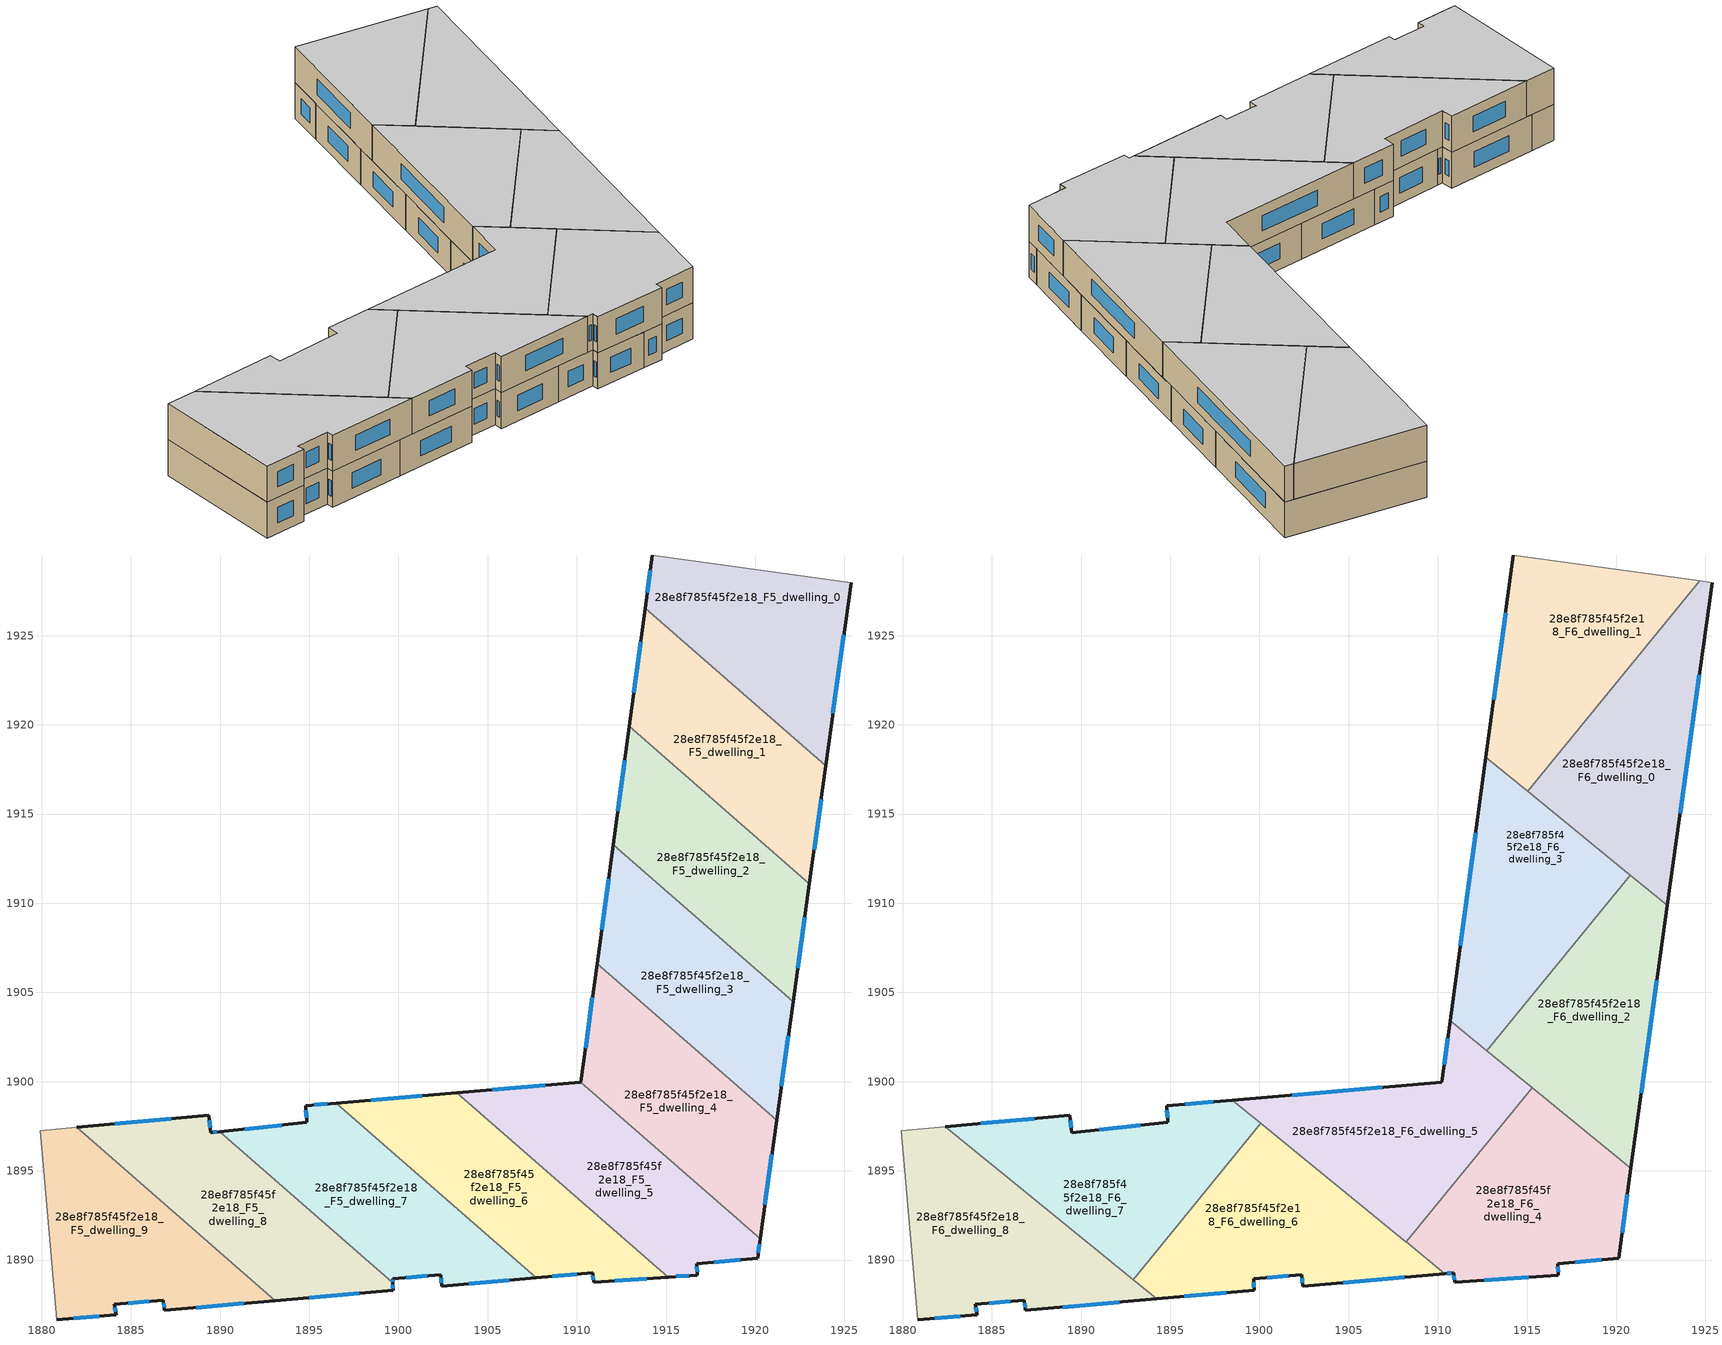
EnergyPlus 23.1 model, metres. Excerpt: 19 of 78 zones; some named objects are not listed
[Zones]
28e8f785f45f2e18_F5_dwelling_0
 floor to 28e8f785f45f2e18_F4_dwelling_0 (EU_floor_Construction): 1925.37,1927.97 1923.95,1917.72 1913.83,1926.55 1914.23,1929.51 z15
 wall outside (EU_wall_Construction): 1914.23,1929.51 1913.83,1926.55 / 1923.95,1917.72 1925.37,1927.97 z15:18
 wall to 28e8f785f45f2e18_F5_dwelling_1 (EU_wall_Construction): 1913.83,1926.55 1923.95,1917.72 z15:18
 wall adiabatic (EU_wall_Construction): 1925.37,1927.97 1914.23,1929.51 z15:18
 window (EU_Window_Construction): 1914.12,1928.66 1913.95,1927.39 / 1924.36,1920.65 1924.96,1925.04 z15.86:17.14
28e8f785f45f2e18_F5_dwelling_1
 floor to 28e8f785f45f2e18_F4_dwelling_1 (EU_floor_Construction): 1923.95,1917.72 1923.03,1911.1 1912.93,1919.92 1913.83,1926.55 z15
 wall outside (EU_wall_Construction): 1913.83,1926.55 1912.93,1919.92 / 1923.03,1911.1 1923.95,1917.72 z15:18
 wall to 28e8f785f45f2e18_F5_dwelling_2 (EU_wall_Construction): 1912.93,1919.92 1923.03,1911.1 z15:18
 window (EU_Window_Construction): 1913.58,1924.65 1913.19,1921.81 / 1923.3,1912.99 1923.69,1915.83 z15.86:17.14
28e8f785f45f2e18_F5_dwelling_2
 floor to 28e8f785f45f2e18_F4_dwelling_2 (EU_floor_Construction): 1923.03,1911.1 1922.12,1904.48 1912.03,1913.27 1912.93,1919.92 z15
 wall outside (EU_wall_Construction): 1912.93,1919.92 1912.03,1913.27 / 1922.12,1904.48 1923.03,1911.1 z15:18
 wall to 28e8f785f45f2e18_F5_dwelling_3 (EU_wall_Construction): 1912.03,1913.27 1922.12,1904.48 z15:18
 window (EU_Window_Construction): 1912.68,1918.02 1912.29,1915.17 / 1922.38,1906.37 1922.77,1909.21 z15.86:17.14
28e8f785f45f2e18_F5_dwelling_3
 floor to 28e8f785f45f2e18_F4_dwelling_3 (EU_floor_Construction): 1922.12,1904.48 1921.2,1897.84 1911.13,1906.62 1912.03,1913.27 z15
 wall outside (EU_wall_Construction): 1912.03,1913.27 1911.13,1906.62 / 1921.2,1897.84 1922.12,1904.48 z15:18
 wall to 28e8f785f45f2e18_F5_dwelling_4 (EU_wall_Construction): 1911.13,1906.62 1921.2,1897.84 z15:18
 window (EU_Window_Construction): 1911.78,1911.37 1911.39,1908.52 / 1921.46,1899.73 1921.86,1902.58 z15.86:17.14
28e8f785f45f2e18_F5_dwelling_4
 floor to 28e8f785f45f2e18_F4_dwelling_4 (EU_floor_Construction): 1921.2,1897.84 1920.28,1891.19 1910.22,1899.96 1910.23,1899.96 1911.13,1906.62 z15
 wall outside (EU_wall_Construction): 1920.28,1891.19 1921.2,1897.84 / 1911.13,1906.62 1910.23,1899.96 1910.22,1899.96 z15:18
 wall to 28e8f785f45f2e18_F5_dwelling_5 (EU_wall_Construction): 1910.22,1899.96 1920.28,1891.19 z15:18
 window (EU_Window_Construction): 1920.54,1893.09 1920.94,1895.94 / 1910.88,1904.72 1910.49,1901.87 z15.86:17.14
 ceiling adiabatic (EU_roof_Construction): 1913.32,1897.26 1915.28,1899.66 1910.7,1903.4 1910.23,1899.96 1910.22,1899.96 z18
28e8f785f45f2e18_F5_dwelling_5
 floor to 28e8f785f45f2e18_F4_dwelling_5 (EU_floor_Construction): 1920.28,1891.19 1920.13,1890.09 1916.73,1889.79 1916.76,1889.16 1915.11,1889.05 1903.28,1899.37 1910.22,1899.96 z15
 wall outside (EU_wall_Construction): 1910.22,1899.96 1903.28,1899.37 / 1915.11,1889.05 1916.76,1889.16 1916.73,1889.79 1920.13,1890.09 1920.28,1891.19 z15:18
 wall to 28e8f785f45f2e18_F5_dwelling_6 (EU_wall_Construction): 1903.28,1899.37 1915.11,1889.05 z15:18
 window (EU_Window_Construction): 1908.24,1899.8 1905.26,1899.54 / 1920.17,1890.4 1920.24,1890.87 / 1917.7,1889.88 1919.16,1890 / 1916.75,1889.34 1916.74,1889.61 / 1915.58,1889.08 1916.29,1889.13 z15.86:17.14
 ceiling adiabatic (EU_roof_Construction): 1910.15,1893.38 1913.32,1897.26 1910.22,1899.96 1903.28,1899.37 z18
28e8f785f45f2e18_F5_dwelling_6
 floor to 28e8f785f45f2e18_F4_dwelling_6 (EU_floor_Construction): 1915.11,1889.05 1910.94,1888.76 1910.89,1889.28 1907.73,1889 1896.5,1898.8 1903.28,1899.37 z15
 wall outside (EU_wall_Construction): 1903.28,1899.37 1896.5,1898.8 / 1907.73,1889 1910.89,1889.28 1910.94,1888.76 1915.11,1889.05 z15:18
 wall to 28e8f785f45f2e18_F5_dwelling_7 (EU_wall_Construction): 1896.5,1898.8 1907.73,1889 z15:18
 window (EU_Window_Construction): 1901.34,1899.21 1898.44,1898.96 / 1912.14,1888.84 1913.92,1888.96 / 1910.9,1889.13 1910.93,1888.91 / 1908.63,1889.08 1909.99,1889.2 z15.86:17.14
 ceiling adiabatic (EU_roof_Construction): 1908.22,1891.01 1910.15,1893.38 1903.28,1899.37 1898.47,1898.96 z18
28e8f785f45f2e18_F5_dwelling_7
 floor to 28e8f785f45f2e18_F4_dwelling_7 (EU_floor_Construction): 1907.73,1889 1902.42,1888.54 1902.38,1889.17 1899.67,1888.95 1899.68,1888.73 1889.97,1897.2 1894.87,1897.71 1894.8,1898.65 1896.5,1898.8 z15
 wall outside (EU_wall_Construction): 1899.68,1888.73 1899.67,1888.95 1902.38,1889.17 1902.42,1888.54 1907.73,1889 / 1896.5,1898.8 1894.8,1898.65 1894.87,1897.71 1889.97,1897.2 z15:18
 wall to 28e8f785f45f2e18_F5_dwelling_8 (EU_wall_Construction): 1889.97,1897.2 1899.68,1888.73 z15:18
 window (EU_Window_Construction): 1899.68,1888.79 1899.67,1888.89 / 1893.47,1897.57 1891.37,1897.35 / 1894.82,1898.38 1894.85,1897.98 / 1896.02,1898.76 1895.29,1898.69 / 1903.93,1888.67 1906.21,1888.87 / 1902.39,1888.99 1902.41,1888.72 / 1900.45,1889.01 1901.61,1889.11 z15.86:17.14
28e8f785f45f2e18_F5_dwelling_8
 floor to 28e8f785f45f2e18_F4_dwelling_8 (EU_floor_Construction): 1899.68,1888.73 1899.7,1888.3 1893.1,1887.72 1881.97,1897.44 1889.38,1898.1 1889.47,1897.15 1889.97,1897.2 z15
 wall outside (EU_wall_Construction): 1893.1,1887.72 1899.7,1888.3 1899.68,1888.73 / 1889.97,1897.2 1889.47,1897.15 1889.38,1898.1 1881.97,1897.44 z15:18
 wall to 28e8f785f45f2e18_F5_dwelling_9 (EU_wall_Construction): 1881.97,1897.44 1893.1,1887.72 z15:18
 window (EU_Window_Construction): 1899.69,1888.42 1899.68,1888.61 / 1894.99,1887.89 1897.81,1888.14 / 1887.26,1897.91 1884.09,1897.63 / 1889.44,1897.42 1889.4,1897.83 / 1889.83,1897.19 1889.61,1897.16 z15.86:17.14
28e8f785f45f2e18_F5_dwelling_9
 floor to 28e8f785f45f2e18_F4_dwelling_9 (EU_floor_Construction): 1893.1,1887.72 1886.88,1887.18 1886.82,1887.76 1884.07,1887.52 1884.18,1886.94 1880.84,1886.65 1879.91,1897.25 1881.97,1897.44 z15
 wall outside (EU_wall_Construction): 1880.84,1886.65 1884.18,1886.94 1884.07,1887.52 1886.82,1887.76 1886.88,1887.18 1893.1,1887.72 z15:18
 wall adiabatic (EU_wall_Construction): 1881.97,1897.44 1879.91,1897.25 1880.84,1886.65 z15:18
 window (EU_Window_Construction): 1884.15,1887.11 1884.1,1887.35 / 1881.79,1886.73 1883.23,1886.86 / 1888.66,1887.33 1891.32,1887.57 / 1886.84,1887.59 1886.86,1887.34 / 1884.86,1887.59 1886.03,1887.69 z15.86:17.14
28e8f785f45f2e18_F6_dwelling_0
 floor to 28e8f785f45f2e18_F5_dwelling_1 (EU_floor_Construction): 1923.95,1917.72 1923.03,1911.1 1915.91,1917.32 1919.44,1921.65 z18
 floor to 28e8f785f45f2e18_F5_dwelling_0 (EU_floor_Construction): 1925.37,1927.97 1923.95,1917.72 1919.44,1921.65 1924.67,1928.07 z18
 floor to 28e8f785f45f2e18_F5_dwelling_2 (EU_floor_Construction): 1923.03,1911.1 1922.87,1909.89 1915.05,1916.27 1915.91,1917.32 z18
 wall outside (EU_wall_Construction): 1922.87,1909.89 1925.37,1927.97 z18:21
 wall to 28e8f785f45f2e18_F6_dwelling_1 (EU_wall_Construction): 1924.67,1928.07 1915.04,1916.27 z18:21
 wall adiabatic (EU_wall_Construction): 1925.37,1927.97 1924.67,1928.07 z18:21
 wall to 28e8f785f45f2e18_F6_dwelling_3 (EU_wall_Construction): 1915.04,1916.27 1920.79,1911.58 z18:21
 wall to 28e8f785f45f2e18_F6_dwelling_2 (EU_wall_Construction): 1920.79,1911.58 1922.87,1909.89 z18:21
 window (EU_Window_Construction): 1923.58,1915.06 1924.65,1922.81 z18.86:20.14
 ceiling to 28e8f785f45f2e18_F7_dwelling_0 (EU_floor_Construction): 1922.87,1909.89 1925.37,1927.97 1924.67,1928.07 1915.04,1916.27 z21
28e8f785f45f2e18_F6_dwelling_1
 floor to 28e8f785f45f2e18_F5_dwelling_0 (EU_floor_Construction): 1924.67,1928.07 1919.44,1921.65 1913.83,1926.55 1914.23,1929.51 z18
 floor to 28e8f785f45f2e18_F5_dwelling_1 (EU_floor_Construction): 1919.44,1921.65 1915.91,1917.32 1912.93,1919.92 1913.83,1926.55 z18
 floor to 28e8f785f45f2e18_F5_dwelling_2 (EU_floor_Construction): 1915.91,1917.32 1915.05,1916.27 1912.7,1918.18 1912.93,1919.92 z18
 wall outside (EU_wall_Construction): 1914.23,1929.51 1912.7,1918.18 z18:21
 wall adiabatic (EU_wall_Construction): 1924.67,1928.07 1914.23,1929.51 z18:21
 wall to 28e8f785f45f2e18_F6_dwelling_3 (EU_wall_Construction): 1912.7,1918.18 1915.04,1916.27 z18:21
 window (EU_Window_Construction): 1913.79,1926.27 1913.14,1921.42 z18.86:20.14
 ceiling to 28e8f785f45f2e18_F7_dwelling_1 (EU_floor_Construction): 1915.04,1916.27 1924.67,1928.07 1914.23,1929.51 1912.7,1918.18 z21
28e8f785f45f2e18_F6_dwelling_2
 floor to 28e8f785f45f2e18_F5_dwelling_3 (EU_floor_Construction): 1922.12,1904.48 1921.2,1897.84 1914.41,1903.76 1917.96,1908.11 z18
 floor to 28e8f785f45f2e18_F5_dwelling_2 (EU_floor_Construction): 1922.87,1909.89 1922.12,1904.48 1917.96,1908.11 1920.79,1911.58 z18
 floor to 28e8f785f45f2e18_F5_dwelling_4 (EU_floor_Construction): 1921.2,1897.84 1920.83,1895.14 1912.75,1901.73 1914.41,1903.76 z18
 wall outside (EU_wall_Construction): 1920.83,1895.14 1922.87,1909.89 z18:21
 wall to 28e8f785f45f2e18_F6_dwelling_3 (EU_wall_Construction): 1920.79,1911.58 1912.75,1901.73 z18:21
 wall to 28e8f785f45f2e18_F6_dwelling_4 (EU_wall_Construction): 1915.28,1899.66 1920.83,1895.14 z18:21
 wall to 28e8f785f45f2e18_F6_dwelling_5 (EU_wall_Construction): 1912.75,1901.73 1915.28,1899.66 z18:21
 window (EU_Window_Construction): 1921.41,1899.35 1922.28,1905.67 z18.86:20.14
 ceiling to 28e8f785f45f2e18_F7_dwelling_2 (EU_floor_Construction): 1920.83,1895.14 1922.87,1909.89 1920.79,1911.58 1912.75,1901.73 z21
28e8f785f45f2e18_F6_dwelling_3
 floor to 28e8f785f45f2e18_F5_dwelling_2 (EU_floor_Construction): 1920.79,1911.58 1917.96,1908.11 1912.03,1913.27 1912.7,1918.18 z18
 floor to 28e8f785f45f2e18_F5_dwelling_3 (EU_floor_Construction): 1917.96,1908.11 1914.41,1903.76 1911.13,1906.62 1912.03,1913.27 z18
 floor to 28e8f785f45f2e18_F5_dwelling_4 (EU_floor_Construction): 1914.41,1903.76 1912.75,1901.73 1910.7,1903.4 1911.13,1906.62 z18
 wall outside (EU_wall_Construction): 1912.7,1918.18 1910.7,1903.4 z18:21
 wall to 28e8f785f45f2e18_F6_dwelling_5 (EU_wall_Construction): 1910.7,1903.4 1912.75,1901.73 z18:21
 window (EU_Window_Construction): 1912.13,1913.96 1911.27,1907.62 z18.86:20.14
 ceiling to 28e8f785f45f2e18_F7_dwelling_3 (EU_floor_Construction): 1912.75,1901.73 1920.79,1911.58 1912.7,1918.18 1910.7,1903.4 z21
28e8f785f45f2e18_F6_dwelling_4
 floor to 28e8f785f45f2e18_F5_dwelling_4 (EU_floor_Construction): 1920.83,1895.14 1920.28,1891.19 1913.32,1897.26 1915.28,1899.66 z18
 floor to 28e8f785f45f2e18_F5_dwelling_5 (EU_floor_Construction): 1920.28,1891.19 1920.13,1890.09 1916.73,1889.79 1916.76,1889.16 1915.11,1889.05 1910.15,1893.38 1913.32,1897.26 z18
 floor to 28e8f785f45f2e18_F5_dwelling_6 (EU_floor_Construction): 1915.11,1889.05 1910.94,1888.76 1910.89,1889.28 1910.4,1889.24 1908.22,1891.01 1910.15,1893.38 z18
 wall outside (EU_wall_Construction): 1910.4,1889.24 1910.89,1889.28 1910.94,1888.76 1916.76,1889.16 1916.73,1889.79 1920.13,1890.09 1920.83,1895.14 z18:21
 wall to 28e8f785f45f2e18_F6_dwelling_5 (EU_wall_Construction): 1915.28,1899.66 1908.22,1891.01 z18:21
 wall to 28e8f785f45f2e18_F6_dwelling_6 (EU_wall_Construction): 1908.22,1891.01 1910.4,1889.24 z18:21
 window (EU_Window_Construction): 1920.33,1891.53 1920.63,1893.7 / 1917.7,1889.88 1919.16,1890 / 1916.75,1889.34 1916.74,1889.61 / 1912.6,1888.87 1915.1,1889.05 / 1910.9,1889.13 1910.93,1888.91 / 1910.54,1889.25 1910.75,1889.27 z18.86:20.14
 ceiling to 28e8f785f45f2e18_F7_dwelling_4 (EU_floor_Construction): 1920.13,1890.09 1920.83,1895.14 1915.28,1899.66 1908.22,1891.01 1910.4,1889.24 1910.89,1889.28 1910.94,1888.76 1916.76,1889.16 1916.73,1889.79 z21
28e8f785f45f2e18_F6_dwelling_5
 floor adiabatic (EU_floor_Construction): 1915.28,1899.66 1908.22,1891.01 1898.47,1898.96 1910.23,1899.96 1910.7,1903.4 z18
 wall outside (EU_wall_Construction): 1910.7,1903.4 1910.23,1899.96 1898.47,1898.96 z18:21
 wall to 28e8f785f45f2e18_F6_dwelling_7 (EU_wall_Construction): 1898.47,1898.96 1900.07,1897.66 z18:21
 wall to 28e8f785f45f2e18_F6_dwelling_6 (EU_wall_Construction): 1900.07,1897.66 1908.22,1891.01 z18:21
 window (EU_Window_Construction): 1910.56,1902.42 1910.36,1900.95 / 1906.87,1899.68 1901.83,1899.25 z18.86:20.14
 ceiling to 28e8f785f45f2e18_F7_dwelling_5 (EU_floor_Construction): 1908.22,1891.01 1915.28,1899.66 1910.7,1903.4 1910.23,1899.96 1898.47,1898.96 z21
28e8f785f45f2e18_F6_dwelling_6
 floor to 28e8f785f45f2e18_F5_dwelling_6 (EU_floor_Construction): 1910.4,1889.24 1907.73,1889 1899.13,1896.51 1900.07,1897.66 z18
 floor to 28e8f785f45f2e18_F5_dwelling_7 (EU_floor_Construction): 1907.73,1889 1902.42,1888.54 1902.38,1889.17 1899.67,1888.95 1899.68,1888.73 1895.65,1892.25 1899.13,1896.51 z18
 floor to 28e8f785f45f2e18_F5_dwelling_8 (EU_floor_Construction): 1899.68,1888.73 1899.7,1888.3 1894.23,1887.82 1892.92,1888.89 1895.65,1892.25 z18
 wall outside (EU_wall_Construction): 1894.23,1887.82 1899.7,1888.3 1899.67,1888.95 1902.38,1889.17 1902.42,1888.54 1910.4,1889.24 z18:21
 wall to 28e8f785f45f2e18_F6_dwelling_7 (EU_wall_Construction): 1900.07,1897.66 1892.92,1888.89 z18:21
 wall to 28e8f785f45f2e18_F6_dwelling_8 (EU_wall_Construction): 1892.92,1888.89 1894.23,1887.82 z18:21
 window (EU_Window_Construction): 1904.7,1888.74 1908.12,1889.04 / 1902.39,1888.99 1902.41,1888.72 / 1900.45,1889.01 1901.61,1889.11 / 1899.69,1888.49 1899.68,1888.77 / 1895.79,1887.96 1898.14,1888.16 z18.86:20.14
 ceiling to 28e8f785f45f2e18_F7_dwelling_6 (EU_floor_Construction): 1910.4,1889.24 1900.07,1897.66 1892.92,1888.89 1894.23,1887.82 1899.7,1888.3 1899.67,1888.95 1902.38,1889.17 1902.42,1888.54 z21
28e8f785f45f2e18_F6_dwelling_7
 floor to 28e8f785f45f2e18_F5_dwelling_7 (EU_floor_Construction): 1899.13,1896.51 1895.65,1892.25 1889.97,1897.2 1894.87,1897.71 1894.8,1898.65 1896.5,1898.8 z18
 floor to 28e8f785f45f2e18_F5_dwelling_8 (EU_floor_Construction): 1889.97,1897.2 1895.65,1892.25 1892.92,1888.89 1882.4,1897.47 1889.38,1898.1 1889.47,1897.15 z18
 floor to 28e8f785f45f2e18_F5_dwelling_6 (EU_floor_Construction): 1900.07,1897.66 1899.13,1896.51 1896.5,1898.8 1898.47,1898.96 z18
 wall outside (EU_wall_Construction): 1898.47,1898.96 1894.8,1898.65 1894.87,1897.71 1889.47,1897.15 1889.38,1898.1 1882.4,1897.47 z18:21
 wall to 28e8f785f45f2e18_F6_dwelling_8 (EU_wall_Construction): 1882.4,1897.47 1892.92,1888.9 z18:21
 window (EU_Window_Construction): 1889.44,1897.42 1889.4,1897.83 / 1893.33,1897.55 1891.01,1897.31 / 1894.82,1898.38 1894.85,1897.98 / 1897.42,1898.88 1895.85,1898.74 / 1887.38,1897.92 1884.39,1897.65 z18.86:20.14
 ceiling to 28e8f785f45f2e18_F7_dwelling_7 (EU_floor_Construction): 1892.92,1888.89 1900.07,1897.66 1898.47,1898.96 1894.8,1898.65 1894.87,1897.71 1889.47,1897.15 1889.38,1898.1 1882.4,1897.47 z21
28e8f785f45f2e18_F6_dwelling_8
 floor to 28e8f785f45f2e18_F5_dwelling_9 (EU_floor_Construction): 1893.1,1887.72 1886.88,1887.18 1886.82,1887.76 1884.07,1887.52 1884.18,1886.94 1880.84,1886.65 1879.91,1897.25 1881.97,1897.44 z18
 floor to 28e8f785f45f2e18_F5_dwelling_8 (EU_floor_Construction): 1894.23,1887.82 1893.1,1887.72 1881.97,1897.44 1882.4,1897.47 z18
 wall outside (EU_wall_Construction): 1880.84,1886.65 1884.18,1886.94 1884.07,1887.52 1886.82,1887.76 1886.88,1887.18 1894.23,1887.82 z18:21
 wall adiabatic (EU_wall_Construction): 1882.4,1897.47 1879.91,1897.25 1880.84,1886.65 z18:21
 window (EU_Window_Construction): 1884.15,1887.11 1884.1,1887.35 / 1881.79,1886.73 1883.23,1886.86 / 1888.98,1887.36 1892.13,1887.64 / 1886.84,1887.59 1886.86,1887.34 / 1884.86,1887.59 1886.03,1887.69 z18.86:20.14
 ceiling to 28e8f785f45f2e18_F7_dwelling_8 (EU_floor_Construction): 1894.23,1887.82 1882.4,1897.47 1879.91,1897.25 1880.84,1886.65 1884.18,1886.94 1884.07,1887.52 1886.82,1887.76 1886.88,1887.18 z21
[Building]
EU S2 Campaign: North Axis=0; Terrain=City; Solar Distribution=FullExterior
[Site:Location]
Helsinki-Vantaa.AP: Latitude=60.317; Longitude=24.963; Time Zone=2; Elevation=54.6
[SizingPeriod:WeatherFileDays]
AnnualSizingPeriod: Begin Month=1; Begin Day of Month=1; End Month=12; End Day of Month=31; Day of Week for Start Day=Monday; Use Weather File Daylight Saving Period=No; Use Weather File Rain and Snow Indicators=No
[MATERIAL]
EU_InternalMass_Material: Roughness=MediumRough; Thickness=0.1; Conductivity=1; Density=1800; Specific Heat=900; Thermal Absorptance=0.9; Solar Absorptance=0.7; Visible Absorptance=0.7
[MATERIAL:NOMASS] Roughness=MediumRough; Thermal Absorptance=0.9; Solar Absorptance=0.7; Visible Absorptance=0.7
Name | Thermal Resistance
EU_wall_NoMass | 2.29768
EU_roof_NoMass | 2.65117
EU_floor_NoMass | 2.06791
[WINDOWMATERIAL:SIMPLEGLAZINGSYSTEM]
EU_Window_SimpleGlazing: UFactor=2.12775; Solar Heat Gain Coefficient=0.7; Visible Transmittance=0.7
[CONSTRUCTION]
EU_wall_Construction: EU_wall_NoMass
EU_roof_Construction: EU_roof_NoMass
EU_floor_Construction: EU_floor_NoMass
EU_Window_Construction: EU_Window_SimpleGlazing
EU_InternalMass_Construction: EU_InternalMass_Material
[ZONE] Type=1; Multiplier=1; Ceiling Height=autocalculate; Floor Area=autocalculate; Part of Total Floor Area=Yes
Name | Volume
28e8f785f45f2e18_F5_dwelling_0 | 224.848
28e8f785f45f2e18_F6_dwelling_0 | 249.834
28e8f785f45f2e18_F5_dwelling_1 | 224.865
28e8f785f45f2e18_F6_dwelling_1 | 249.861
28e8f785f45f2e18_F5_dwelling_2 | 224.873
28e8f785f45f2e18_F6_dwelling_2 | 249.855
28e8f785f45f2e18_F5_dwelling_3 | 224.853
28e8f785f45f2e18_F6_dwelling_3 | 249.848
28e8f785f45f2e18_F5_dwelling_4 | 224.863
28e8f785f45f2e18_F6_dwelling_4 | 249.852
28e8f785f45f2e18_F5_dwelling_5 | 224.886
28e8f785f45f2e18_F6_dwelling_5 | 249.839
28e8f785f45f2e18_F5_dwelling_6 | 224.835
28e8f785f45f2e18_F6_dwelling_6; 28e8f785f45f2e18_F6_dwelling_7 | 249.849
28e8f785f45f2e18_F5_dwelling_7 | 224.646
28e8f785f45f2e18_F5_dwelling_8 | 225.071
28e8f785f45f2e18_F6_dwelling_8 | 249.843
28e8f785f45f2e18_F5_dwelling_9 | 224.866
[INTERNALMASS] Construction=EU_InternalMass_Construction
Name | Zone or ZoneList | Surface Area
28e8f785f45f2e18_F5_dwelling_0_EU_InternalMass | 28e8f785f45f2e18_F5_dwelling_0 | 74.9493
28e8f785f45f2e18_F5_dwelling_1_EU_InternalMass | 28e8f785f45f2e18_F5_dwelling_1 | 74.9552
28e8f785f45f2e18_F5_dwelling_2_EU_InternalMass | 28e8f785f45f2e18_F5_dwelling_2 | 74.9576
28e8f785f45f2e18_F5_dwelling_3_EU_InternalMass | 28e8f785f45f2e18_F5_dwelling_3 | 74.9508
28e8f785f45f2e18_F5_dwelling_4_EU_InternalMass | 28e8f785f45f2e18_F5_dwelling_4 | 74.9546
28e8f785f45f2e18_F5_dwelling_5_EU_InternalMass | 28e8f785f45f2e18_F5_dwelling_5 | 74.9622
28e8f785f45f2e18_F5_dwelling_6_EU_InternalMass | 28e8f785f45f2e18_F5_dwelling_6 | 74.9448
28e8f785f45f2e18_F5_dwelling_7_EU_InternalMass | 28e8f785f45f2e18_F5_dwelling_7 | 74.8817
28e8f785f45f2e18_F5_dwelling_8_EU_InternalMass | 28e8f785f45f2e18_F5_dwelling_8 | 75.0233
28e8f785f45f2e18_F5_dwelling_9_EU_InternalMass | 28e8f785f45f2e18_F5_dwelling_9 | 74.9551
28e8f785f45f2e18_F6_dwelling_0_EU_InternalMass | 28e8f785f45f2e18_F6_dwelling_0 | 83.2789
28e8f785f45f2e18_F6_dwelling_1_EU_InternalMass | 28e8f785f45f2e18_F6_dwelling_1 | 83.2856
28e8f785f45f2e18_F6_dwelling_2_EU_InternalMass | 28e8f785f45f2e18_F6_dwelling_2 | 83.2857
28e8f785f45f2e18_F6_dwelling_3_EU_InternalMass | 28e8f785f45f2e18_F6_dwelling_3 | 83.2821
28e8f785f45f2e18_F6_dwelling_4_EU_InternalMass | 28e8f785f45f2e18_F6_dwelling_4 | 83.2843
28e8f785f45f2e18_F6_dwelling_5_EU_InternalMass | 28e8f785f45f2e18_F6_dwelling_5 | 83.2812
28e8f785f45f2e18_F6_dwelling_6_EU_InternalMass | 28e8f785f45f2e18_F6_dwelling_6 | 83.2835
28e8f785f45f2e18_F6_dwelling_7_EU_InternalMass | 28e8f785f45f2e18_F6_dwelling_7 | 83.2831
28e8f785f45f2e18_F6_dwelling_8_EU_InternalMass | 28e8f785f45f2e18_F6_dwelling_8 | 83.2807
[OTHEREQUIPMENT] Fuel Type=Electricity; Design Level Calculation Method=Watts/Area; Power per Zone Floor Area=1; Fraction Latent=0; Fraction Radiant=0; Fraction Lost=0; Carbon Dioxide Generation Rate=0; EndUse Subcategory=EU_Step8_InternalGains
Name | Zone or ZoneList or Space or SpaceList | Schedule
EU_Step8_InternalGain_28e8f785f45f2e18_F5_dwelling_0_f000 | 28e8f785f45f2e18_F5_dwelling_0 | EU_Step8_GainSchedule_28e8f785f45f2e18_F5_dwelling_0_f000
EU_Step8_InternalGain_28e8f785f45f2e18_F5_dwelling_1_f000 | 28e8f785f45f2e18_F5_dwelling_1 | EU_Step8_GainSchedule_28e8f785f45f2e18_F5_dwelling_1_f000
EU_Step8_InternalGain_28e8f785f45f2e18_F5_dwelling_2_f000 | 28e8f785f45f2e18_F5_dwelling_2 | EU_Step8_GainSchedule_28e8f785f45f2e18_F5_dwelling_2_f000
EU_Step8_InternalGain_28e8f785f45f2e18_F5_dwelling_3_f000 | 28e8f785f45f2e18_F5_dwelling_3 | EU_Step8_GainSchedule_28e8f785f45f2e18_F5_dwelling_3_f000
EU_Step8_InternalGain_28e8f785f45f2e18_F5_dwelling_4_f000 | 28e8f785f45f2e18_F5_dwelling_4 | EU_Step8_GainSchedule_28e8f785f45f2e18_F5_dwelling_4_f000
EU_Step8_InternalGain_28e8f785f45f2e18_F5_dwelling_5_f000 | 28e8f785f45f2e18_F5_dwelling_5 | EU_Step8_GainSchedule_28e8f785f45f2e18_F5_dwelling_5_f000
EU_Step8_InternalGain_28e8f785f45f2e18_F5_dwelling_6_f000 | 28e8f785f45f2e18_F5_dwelling_6 | EU_Step8_GainSchedule_28e8f785f45f2e18_F5_dwelling_6_f000
EU_Step8_InternalGain_28e8f785f45f2e18_F5_dwelling_7_f000 | 28e8f785f45f2e18_F5_dwelling_7 | EU_Step8_GainSchedule_28e8f785f45f2e18_F5_dwelling_7_f000
EU_Step8_InternalGain_28e8f785f45f2e18_F5_dwelling_8_f000 | 28e8f785f45f2e18_F5_dwelling_8 | EU_Step8_GainSchedule_28e8f785f45f2e18_F5_dwelling_8_f000
EU_Step8_InternalGain_28e8f785f45f2e18_F5_dwelling_9_f000 | 28e8f785f45f2e18_F5_dwelling_9 | EU_Step8_GainSchedule_28e8f785f45f2e18_F5_dwelling_9_f000
EU_Step8_InternalGain_28e8f785f45f2e18_F6_dwelling_0_f000 | 28e8f785f45f2e18_F6_dwelling_0 | EU_Step8_GainSchedule_28e8f785f45f2e18_F6_dwelling_0_f000
EU_Step8_InternalGain_28e8f785f45f2e18_F6_dwelling_1_f000 | 28e8f785f45f2e18_F6_dwelling_1 | EU_Step8_GainSchedule_28e8f785f45f2e18_F6_dwelling_1_f000
EU_Step8_InternalGain_28e8f785f45f2e18_F6_dwelling_2_f000 | 28e8f785f45f2e18_F6_dwelling_2 | EU_Step8_GainSchedule_28e8f785f45f2e18_F6_dwelling_2_f000
EU_Step8_InternalGain_28e8f785f45f2e18_F6_dwelling_3_f000 | 28e8f785f45f2e18_F6_dwelling_3 | EU_Step8_GainSchedule_28e8f785f45f2e18_F6_dwelling_3_f000
EU_Step8_InternalGain_28e8f785f45f2e18_F6_dwelling_4_f000 | 28e8f785f45f2e18_F6_dwelling_4 | EU_Step8_GainSchedule_28e8f785f45f2e18_F6_dwelling_4_f000
EU_Step8_InternalGain_28e8f785f45f2e18_F6_dwelling_5_f000 | 28e8f785f45f2e18_F6_dwelling_5 | EU_Step8_GainSchedule_28e8f785f45f2e18_F6_dwelling_5_f000
EU_Step8_InternalGain_28e8f785f45f2e18_F6_dwelling_6_f000 | 28e8f785f45f2e18_F6_dwelling_6 | EU_Step8_GainSchedule_28e8f785f45f2e18_F6_dwelling_6_f000
EU_Step8_InternalGain_28e8f785f45f2e18_F6_dwelling_7_f000 | 28e8f785f45f2e18_F6_dwelling_7 | EU_Step8_GainSchedule_28e8f785f45f2e18_F6_dwelling_7_f000
EU_Step8_InternalGain_28e8f785f45f2e18_F6_dwelling_8_f000 | 28e8f785f45f2e18_F6_dwelling_8 | EU_Step8_GainSchedule_28e8f785f45f2e18_F6_dwelling_8_f000
[ZONEVENTILATION:DESIGNFLOWRATE] Schedule=EU_AlwaysOn; Design Flow Rate Calculation Method=AirChanges/Hour; Air Changes per Hour=0.580295; Ventilation Type=Natural; Fan Pressure Rise=0; Fan Total Efficiency=1; Constant Term Coefficient=1; Temperature Term Coefficient=0; Velocity Term Coefficient=0; Velocity Squared Term Coefficient=0; Minimum Indoor Temperature=-100; Maximum Indoor Temperature=100; Delta Temperature=-100; Minimum Outdoor Temperature=-100; Maximum Outdoor Temperature=100; Maximum Wind Speed=40
Name | Zone or ZoneList or Space or SpaceList
EU_ConstantAir_28e8f785f45f2e18_F5_dwelling_0 | 28e8f785f45f2e18_F5_dwelling_0
EU_ConstantAir_28e8f785f45f2e18_F5_dwelling_1 | 28e8f785f45f2e18_F5_dwelling_1
EU_ConstantAir_28e8f785f45f2e18_F5_dwelling_2 | 28e8f785f45f2e18_F5_dwelling_2
EU_ConstantAir_28e8f785f45f2e18_F5_dwelling_3 | 28e8f785f45f2e18_F5_dwelling_3
EU_ConstantAir_28e8f785f45f2e18_F5_dwelling_4 | 28e8f785f45f2e18_F5_dwelling_4
EU_ConstantAir_28e8f785f45f2e18_F5_dwelling_5 | 28e8f785f45f2e18_F5_dwelling_5
EU_ConstantAir_28e8f785f45f2e18_F5_dwelling_6 | 28e8f785f45f2e18_F5_dwelling_6
EU_ConstantAir_28e8f785f45f2e18_F5_dwelling_7 | 28e8f785f45f2e18_F5_dwelling_7
EU_ConstantAir_28e8f785f45f2e18_F5_dwelling_8 | 28e8f785f45f2e18_F5_dwelling_8
EU_ConstantAir_28e8f785f45f2e18_F5_dwelling_9 | 28e8f785f45f2e18_F5_dwelling_9
EU_ConstantAir_28e8f785f45f2e18_F6_dwelling_0 | 28e8f785f45f2e18_F6_dwelling_0
EU_ConstantAir_28e8f785f45f2e18_F6_dwelling_1 | 28e8f785f45f2e18_F6_dwelling_1
EU_ConstantAir_28e8f785f45f2e18_F6_dwelling_2 | 28e8f785f45f2e18_F6_dwelling_2
EU_ConstantAir_28e8f785f45f2e18_F6_dwelling_3 | 28e8f785f45f2e18_F6_dwelling_3
EU_ConstantAir_28e8f785f45f2e18_F6_dwelling_4 | 28e8f785f45f2e18_F6_dwelling_4
EU_ConstantAir_28e8f785f45f2e18_F6_dwelling_5 | 28e8f785f45f2e18_F6_dwelling_5
EU_ConstantAir_28e8f785f45f2e18_F6_dwelling_6 | 28e8f785f45f2e18_F6_dwelling_6
EU_ConstantAir_28e8f785f45f2e18_F6_dwelling_7 | 28e8f785f45f2e18_F6_dwelling_7
EU_ConstantAir_28e8f785f45f2e18_F6_dwelling_8 | 28e8f785f45f2e18_F6_dwelling_8
[HVACTEMPLATE:ZONE:IDEALLOADSAIRSYSTEM] System Availability Schedule=EU_AlwaysOn; Maximum Heating Supply Air Temperature=50; Minimum Cooling Supply Air Temperature=13; Maximum Heating Supply Air Humidity Ratio=0.0156; Minimum Cooling Supply Air Humidity Ratio=0.0077; Heating Limit=NoLimit; Cooling Limit=NoLimit; Heating Availability Schedule=EU_AlwaysOn; Cooling Availability Schedule=EU_CoolingOff; Dehumidification Control Type=ConstantSensibleHeatRatio; Cooling Sensible Heat Ratio=0.7; Dehumidification Setpoint=60; Humidification Control Type=None; Humidification Setpoint=30; Outdoor Air Method=None; Outdoor Air Flow Rate per Person=0.00944; Outdoor Air Flow Rate per Zone Floor Area=0; Outdoor Air Flow Rate per Zone=0; Demand Controlled Ventilation Type=None; Outdoor Air Economizer Type=NoEconomizer; Heat Recovery Type=None; Sensible Heat Recovery Effectiveness=0.7; Latent Heat Recovery Effectiveness=0.65
Name | Template Thermostat
28e8f785f45f2e18_F5_dwelling_0 | EU_HeatOnly_28e8f785f45f2e18_F5_dwelling_0
28e8f785f45f2e18_F5_dwelling_1 | EU_HeatOnly_28e8f785f45f2e18_F5_dwelling_1
28e8f785f45f2e18_F5_dwelling_2 | EU_HeatOnly_28e8f785f45f2e18_F5_dwelling_2
28e8f785f45f2e18_F5_dwelling_3 | EU_HeatOnly_28e8f785f45f2e18_F5_dwelling_3
28e8f785f45f2e18_F5_dwelling_4 | EU_HeatOnly_28e8f785f45f2e18_F5_dwelling_4
28e8f785f45f2e18_F5_dwelling_5 | EU_HeatOnly_28e8f785f45f2e18_F5_dwelling_5
28e8f785f45f2e18_F5_dwelling_6 | EU_HeatOnly_28e8f785f45f2e18_F5_dwelling_6
28e8f785f45f2e18_F5_dwelling_7 | EU_HeatOnly_28e8f785f45f2e18_F5_dwelling_7
28e8f785f45f2e18_F5_dwelling_8 | EU_HeatOnly_28e8f785f45f2e18_F5_dwelling_8
28e8f785f45f2e18_F5_dwelling_9 | EU_HeatOnly_28e8f785f45f2e18_F5_dwelling_9
28e8f785f45f2e18_F6_dwelling_0 | EU_HeatOnly_28e8f785f45f2e18_F6_dwelling_0
28e8f785f45f2e18_F6_dwelling_1 | EU_HeatOnly_28e8f785f45f2e18_F6_dwelling_1
28e8f785f45f2e18_F6_dwelling_2 | EU_HeatOnly_28e8f785f45f2e18_F6_dwelling_2
28e8f785f45f2e18_F6_dwelling_3 | EU_HeatOnly_28e8f785f45f2e18_F6_dwelling_3
28e8f785f45f2e18_F6_dwelling_4 | EU_HeatOnly_28e8f785f45f2e18_F6_dwelling_4
28e8f785f45f2e18_F6_dwelling_5 | EU_HeatOnly_28e8f785f45f2e18_F6_dwelling_5
28e8f785f45f2e18_F6_dwelling_6 | EU_HeatOnly_28e8f785f45f2e18_F6_dwelling_6
28e8f785f45f2e18_F6_dwelling_7 | EU_HeatOnly_28e8f785f45f2e18_F6_dwelling_7
28e8f785f45f2e18_F6_dwelling_8 | EU_HeatOnly_28e8f785f45f2e18_F6_dwelling_8
[SIZING:ZONE] Zone Cooling Design Supply Air Temperature Input Method=SupplyAirTemperature; Zone Cooling Design Supply Air Temperature=13; Zone Heating Design Supply Air Temperature Input Method=SupplyAirTemperature; Zone Heating Design Supply Air Temperature=50; Zone Cooling Design Supply Air Humidity Ratio=0.008; Zone Heating Design Supply Air Humidity Ratio=0.008; Cooling Design Air Flow Method=DesignDay; Cooling Design Air Flow Rate=0; Cooling Minimum Air Flow per Zone Floor Area=0.000762; Cooling Minimum Air Flow=0; Cooling Minimum Air Flow Fraction=0.2; Heating Design Air Flow Method=DesignDay; Heating Design Air Flow Rate=0; Heating Maximum Air Flow per Zone Floor Area=0.002032; Heating Maximum Air Flow=0.141576; Heating Maximum Air Flow Fraction=0.3; Account for Dedicated Outdoor Air System=No; Dedicated Outdoor Air System Control Strategy=NeutralSupplyAir; Dedicated Outdoor Air Low Setpoint Temperature for Design=autosize; Dedicated Outdoor Air High Setpoint Temperature for Design=autosize; Zone Load Sizing Method=Sensible Load Only No Latent Load; Zone Latent Cooling Design Supply Air Humidity Ratio Input Method=HumidityRatioDifference; Zone Cooling Design Supply Air Humidity Ratio Difference=0.005; Zone Latent Heating Design Supply Air Humidity Ratio Input Method=HumidityRatioDifference; Zone Humidification Design Supply Air Humidity Ratio Difference=0.005
28e8f785f45f2e18_F5_dwelling_0; 28e8f785f45f2e18_F5_dwelling_1; 28e8f785f45f2e18_F5_dwelling_2; 28e8f785f45f2e18_F5_dwelling_3; 28e8f785f45f2e18_F5_dwelling_4; 28e8f785f45f2e18_F5_dwelling_5; 28e8f785f45f2e18_F5_dwelling_6; 28e8f785f45f2e18_F5_dwelling_7; 28e8f785f45f2e18_F5_dwelling_8; 28e8f785f45f2e18_F5_dwelling_9; 28e8f785f45f2e18_F6_dwelling_0; 28e8f785f45f2e18_F6_dwelling_1; 28e8f785f45f2e18_F6_dwelling_2; 28e8f785f45f2e18_F6_dwelling_3; 28e8f785f45f2e18_F6_dwelling_4; 28e8f785f45f2e18_F6_dwelling_5; 28e8f785f45f2e18_F6_dwelling_6; 28e8f785f45f2e18_F6_dwelling_7; 28e8f785f45f2e18_F6_dwelling_8
[SCHEDULE:CONSTANT]
Name | Hourly Value
EU_AlwaysOn | 1
EU_CoolingOff | 0
[SCHEDULE:FILE] Column Number=1; Rows to Skip at Top=0; Number of Hours of Data=8760; Column Separator=Comma; Interpolate to Timestep=No; Minutes per Item=60; Adjust Schedule for Daylight Savings=Yes
Name | File
EU_Step8_GainSchedule_28e8f785f45f2e18_F5_dwelling_0_f000 | ../../schedules/28e8f785f45f2e18/28e8f785f45f2e18_F5_dwelling_0_f000_gain.csv
EU_Step8_GainSchedule_28e8f785f45f2e18_F5_dwelling_1_f000 | ../../schedules/28e8f785f45f2e18/28e8f785f45f2e18_F5_dwelling_1_f000_gain.csv
EU_Step8_GainSchedule_28e8f785f45f2e18_F5_dwelling_2_f000 | ../../schedules/28e8f785f45f2e18/28e8f785f45f2e18_F5_dwelling_2_f000_gain.csv
EU_Step8_GainSchedule_28e8f785f45f2e18_F5_dwelling_3_f000 | ../../schedules/28e8f785f45f2e18/28e8f785f45f2e18_F5_dwelling_3_f000_gain.csv
EU_Step8_GainSchedule_28e8f785f45f2e18_F5_dwelling_4_f000 | ../../schedules/28e8f785f45f2e18/28e8f785f45f2e18_F5_dwelling_4_f000_gain.csv
EU_Step8_GainSchedule_28e8f785f45f2e18_F5_dwelling_5_f000 | ../../schedules/28e8f785f45f2e18/28e8f785f45f2e18_F5_dwelling_5_f000_gain.csv
EU_Step8_GainSchedule_28e8f785f45f2e18_F5_dwelling_6_f000 | ../../schedules/28e8f785f45f2e18/28e8f785f45f2e18_F5_dwelling_6_f000_gain.csv
EU_Step8_GainSchedule_28e8f785f45f2e18_F5_dwelling_7_f000 | ../../schedules/28e8f785f45f2e18/28e8f785f45f2e18_F5_dwelling_7_f000_gain.csv
EU_Step8_GainSchedule_28e8f785f45f2e18_F5_dwelling_8_f000 | ../../schedules/28e8f785f45f2e18/28e8f785f45f2e18_F5_dwelling_8_f000_gain.csv
EU_Step8_GainSchedule_28e8f785f45f2e18_F5_dwelling_9_f000 | ../../schedules/28e8f785f45f2e18/28e8f785f45f2e18_F5_dwelling_9_f000_gain.csv
EU_Step8_GainSchedule_28e8f785f45f2e18_F6_dwelling_0_f000 | ../../schedules/28e8f785f45f2e18/28e8f785f45f2e18_F6_dwelling_0_f000_gain.csv
EU_Step8_GainSchedule_28e8f785f45f2e18_F6_dwelling_1_f000 | ../../schedules/28e8f785f45f2e18/28e8f785f45f2e18_F6_dwelling_1_f000_gain.csv
EU_Step8_GainSchedule_28e8f785f45f2e18_F6_dwelling_2_f000 | ../../schedules/28e8f785f45f2e18/28e8f785f45f2e18_F6_dwelling_2_f000_gain.csv
EU_Step8_GainSchedule_28e8f785f45f2e18_F6_dwelling_3_f000 | ../../schedules/28e8f785f45f2e18/28e8f785f45f2e18_F6_dwelling_3_f000_gain.csv
EU_Step8_GainSchedule_28e8f785f45f2e18_F6_dwelling_4_f000 | ../../schedules/28e8f785f45f2e18/28e8f785f45f2e18_F6_dwelling_4_f000_gain.csv
EU_Step8_GainSchedule_28e8f785f45f2e18_F6_dwelling_5_f000 | ../../schedules/28e8f785f45f2e18/28e8f785f45f2e18_F6_dwelling_5_f000_gain.csv
EU_Step8_GainSchedule_28e8f785f45f2e18_F6_dwelling_6_f000 | ../../schedules/28e8f785f45f2e18/28e8f785f45f2e18_F6_dwelling_6_f000_gain.csv
EU_Step8_GainSchedule_28e8f785f45f2e18_F6_dwelling_7_f000 | ../../schedules/28e8f785f45f2e18/28e8f785f45f2e18_F6_dwelling_7_f000_gain.csv
EU_Step8_GainSchedule_28e8f785f45f2e18_F6_dwelling_8_f000 | ../../schedules/28e8f785f45f2e18/28e8f785f45f2e18_F6_dwelling_8_f000_gain.csv
